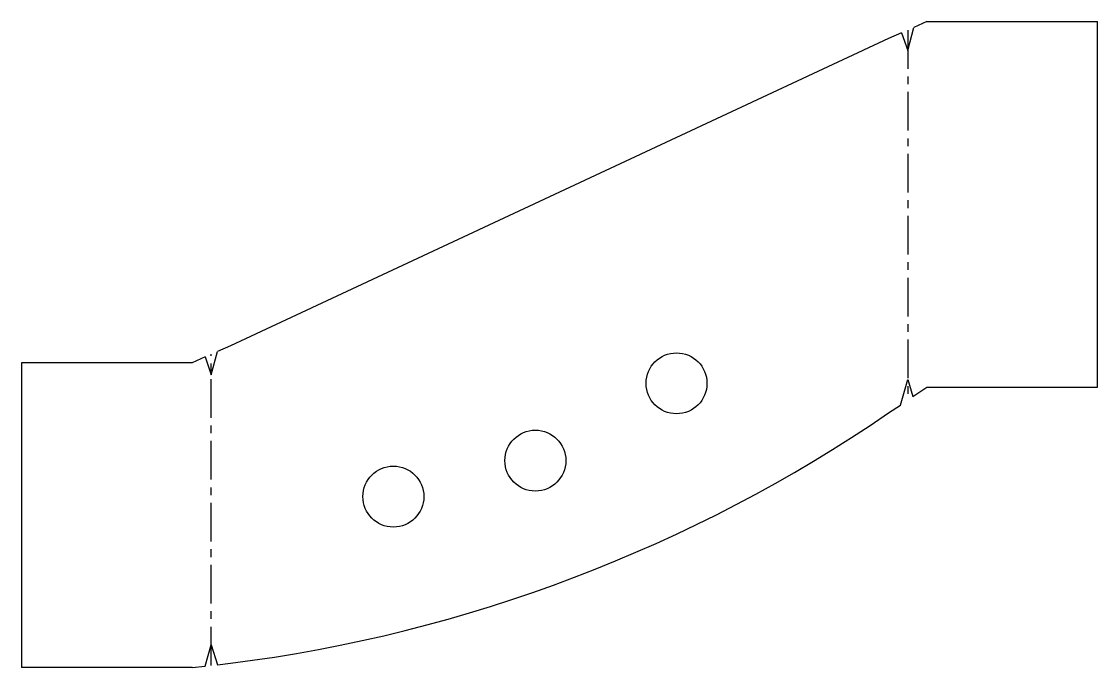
# Model space of a CAD drawing. Extents: x 6 to 359, y 4 to 216.
import ezdxf

# ---------------------------------------------------------------- set-up
doc = ezdxf.new("R2010")
doc.units = 0
doc.linetypes.add('CENTERX2', pattern=[20.32, 12.7, -2.54, 2.54, -2.54])
doc.layers.get('0').update_dxf_attribs({"linetype": 'CONTINUOUS'})

msp = doc.modelspace()

# ---------------------------------------------------------------- linework, layer by layer
at = {"color": 7, "linetype": 'CONTINUOUS'}
for p, q in [((302.91, 215.82), (298.63, 213.91)), ((302.91, 215.82), (358.91, 215.82)), ((358.91, 95.82), (358.91, 215.82)), ((294.63, 212.13), (290.34, 210.22)), ((290.34, 210.22), (74.34, 109.42)), ((74.34, 109.42), (70.06, 107.51)), ((5.78, 103.82), (5.78, 3.82)), ((61.78, 103.82), (5.78, 103.82)), ((66.06, 105.72), (61.78, 103.82)), ((298.34, 92.74), (302.91, 95.82)), ((302.91, 95.82), (358.91, 95.82)), ((290.34, 87.34), (294.22, 89.96)), ((61.78, 3.82), (5.78, 3.82)), ((61.78, 3.82), (66.06, 4.28)), ((70.06, 4.72), (74.34, 5.19))]:
    msp.add_line(p, q, dxfattribs=at)
for p, q in [((294.63, 212.13), (296.63, 206.26)), ((296.63, 206.26), (298.63, 213.91)), ((68.06, 99.86), (70.06, 107.51)), ((66.06, 105.72), (68.06, 99.86)), ((294.22, 89.96), (296.63, 98.34)), ((296.63, 98.34), (298.34, 92.74)), ((66.06, 4.28), (68.06, 11.26)), ((68.06, 11.26), (70.06, 4.72))]:
    msp.add_line(p, q)
at = {"color": 7, "linetype": 'CENTERX2'}
for p, q in [((296.63, 213.02), (296.63, 91.58)), ((68.06, 4.5), (68.06, 106.62))]:
    msp.add_line(p, q, dxfattribs=at)
at = {"color": 7, "linetype": 'CONTINUOUS'}
for centre in [(220.75, 97.08), (174.43, 71.71), (127.82, 59.9)]:
    msp.add_circle(centre, 10, dxfattribs=at)
msp.add_arc((12.34, 493.27), 492, 277.2394, 304.4051, dxfattribs=at)

doc.saveas('drawing.dxf')
